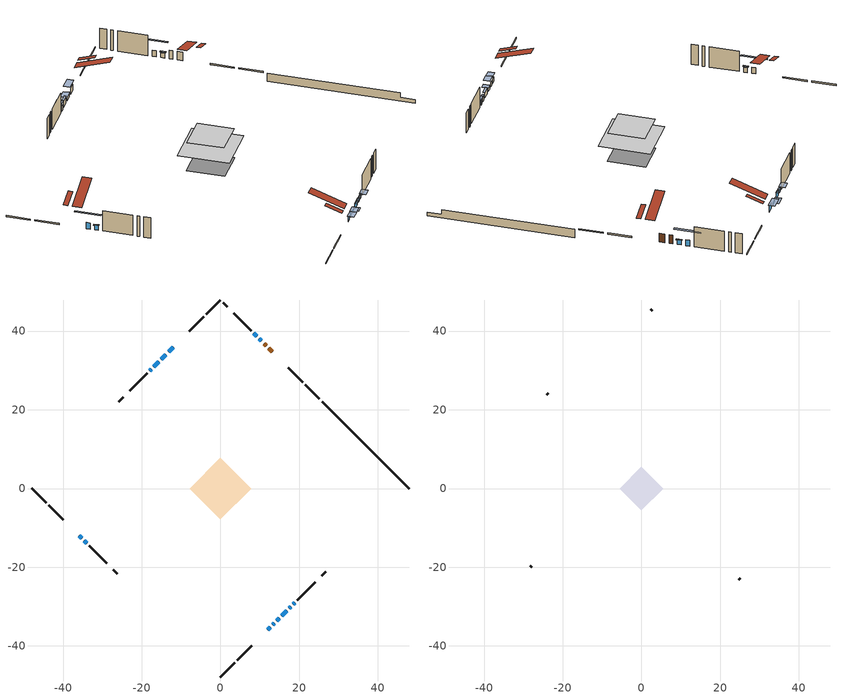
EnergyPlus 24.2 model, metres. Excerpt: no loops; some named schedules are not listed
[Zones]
conditioned space
 floor adiabatic (AdiabaticFloorConstruction): -7.8,0 0,7.8 7.8,0 0,-7.8 z3.51
 floor foundation (Slab1 construction): -5.52,0.24 -0.24,5.52 5.52,-0.24 0.24,-5.52 z-0.91
 wall outside (RimJoist1 construction): 0,-47.88 3.64,-44.23 / -47.88,0 -44.23,-3.64 / 0,47.88 -3.64,44.23 / 25.13,22.75 21.49,26.39 z1.07:1.37
 wall outside (RimJoist2 construction): 4.3,-43.58 7.95,-39.93 / -43.58,-4.3 -39.93,-7.95 / -4.3,43.58 -7.95,39.93 / 20.83,27.05 17.18,30.69 z1.07:1.37
 wall outside (AdiabaticWallConstruction 1): 13.13,34.75 12.3,35.58 / 11.64,36.24 11.05,36.82 z1.07:3.1
 wall outside (AdiabaticWallConstruction): 10.4,37.48 9.8,38.07 / 15.61,-32.27 16.8,-31.08 / -34.62,-13.25 -34.03,-13.85 z1.07:2.21; 9.15,38.73 8.5,39.38 / -12,35.87 -13.19,34.69 / -15.72,32.15 -16.91,30.97 z1.07:2.49; 12,-35.87 12.6,-35.28 z1.07:2.06; 13.25,-34.62 13.69,-34.19 z1.07:2.24; -35.87,-12 -35.28,-12.6 z1.07:2.52; -13.85,34.03 -15.07,32.81 / 14.34,-33.54 14.95,-32.92 z1.07:1.76; 17.45,-30.43 17.87,-30.01 z1.07:2.09; -17.56,30.31 -17.94,29.93 z1.07:2.29; 18.52,-29.36 18.9,-28.98 z1.07:1.96
 wall outside (Wall1 construction): 19.56,-28.32 24.04,-23.83 / -33.37,-14.5 -28.89,-18.99 / -18.6,29.28 -23.09,24.79 / 7.85,40.03 3.36,44.52 z1.07:5.95
 wall outside (Wall4 construction): 25.71,-22.16 26.74,-21.13 / -27.22,-20.66 -26.19,-21.69 / -24.76,23.12 -25.79,22.09 / 1.69,46.19 0.66,47.22 z1.07:5.95
 wall foundation (FoundationWall1 construction): 25.79,22.09,-0.91 25.79,22.09,1.07 45.67,2.21,1.07 45.67,2.21,-0.04 47.88,0,-0.04 47.88,0,-0.91
 window (WindowConstruction): 10.4,37.48 9.81,38.07 z1.07:2.21
 window (WindowConstruction 5): 9.15,38.73 8.5,39.37 z1.07:2.49
 window (WindowConstruction 6): -12,35.87 -13.19,34.69 z1.07:2.49
 window (WindowConstruction 7): 12,-35.87 12.6,-35.28 z1.07:2.06
 window (WindowConstruction 8): 13.25,-34.62 13.69,-34.19 z1.07:2.24
 window (WindowConstruction 9): -35.87,-12 -35.28,-12.6 z1.07:2.52
 window (WindowConstruction 12): -13.85,34.03 -15.07,32.81 z1.07:1.76
 window (WindowConstruction 13): 14.34,-33.53 14.95,-32.92 z1.07:1.76
 window (WindowConstruction 1): -15.72,32.15 -16.91,30.97 z1.07:2.49
 window (WindowConstruction 2): 15.61,-32.27 16.79,-31.08 z1.07:2.21
 window (WindowConstruction 3): 17.45,-30.43 17.86,-30.01 z1.07:2.08
 window (WindowConstruction 4): -34.62,-13.25 -34.03,-13.85 z1.07:2.21
 window (WindowConstruction 10): -17.57,30.31 -17.94,29.93 z1.07:2.29
 window (WindowConstruction 11): 18.52,-29.36 18.9,-28.98 z1.07:1.96
 door (Door): 13.13,34.75 12.3,35.58 z1.07:3.1
 door (Door 1): 11.64,36.24 11.06,36.82 z1.07:3.1
 ceiling adiabatic (AdiabaticFloorConstruction): 0,-7.8 7.8,0 0,7.8 -7.8,0 z3.51
 roof outside (Roof1 construction): 9.27,-38.6,5.95 6.73,-36.05,7.15 6.05,-36.73,7.15 8.6,-39.27,5.95; -38.6,-9.27,5.95 -36.05,-6.73,7.15 -36.73,-6.05,7.15 -39.27,-8.6,5.95; -9.27,38.6,5.95 -6.73,36.05,7.15 -6.05,36.73,7.15 -8.6,39.27,5.95; 15.86,32.02,5.95 13.31,29.47,7.15 13.98,28.8,7.15 16.53,31.35,5.95
attic - vented
 floor to conditioned space (Floor1 construction Reversed): -5.52,0 0,5.52 5.52,0 0,-5.52 z5.95
 wall outside (Wall3 construction): 24.7,-23.18 25.06,-22.82 / -28.23,-19.65 -27.87,-20 / -23.74,24.13 -24.1,23.78 / 2.7,45.18 2.34,45.53 z1.07:5.95
 roof outside (Roof2 construction): 11.35,-36.53,5.95 5.97,-31.16,8.48 4.56,-32.57,8.48 9.93,-37.95,5.95; -36.53,-11.35,5.95 -31.16,-5.97,8.48 -32.57,-4.56,8.48 -37.95,-9.93,5.95; -11.35,36.53,5.95 -5.97,31.16,8.48 -4.56,32.57,8.48 -9.93,37.95,5.95; 13.78,34.09,5.95 8.41,28.72,8.48 9.83,27.3,8.48 15.2,32.68,5.95
shading: 9.66,38.21 10.54,37.34 10.83,37.63 9.95,38.5 z2.41; 6.8,41.08 10.85,37.02 11.14,37.31 7.09,41.37 z4.9; -13.62,34.26 -11.57,36.3 -12.54,37.27 -14.59,35.22 z3.1; 13.03,-34.85 11.57,-36.3 12.54,-37.27 14,-35.82 z2.67; 14.12,-33.76 12.82,-35.05 13.79,-36.02 15.08,-34.73 z2.85; -33.58,-14.3 -37.58,-10.3 -37.87,-10.59 -33.87,-14.59 z4.93; -15.21,32.67 -13.7,34.17 -14.67,35.14 -16.18,33.64 z1.96; 15.09,-32.78 14.2,-33.68 15.17,-34.64 16.06,-33.75 z1.96; -17.05,30.83 -15.58,32.3 -15.87,32.59 -17.34,31.12 z2.69; 16.94,-30.94 15.47,-32.41 15.76,-32.7 17.23,-31.23 z2.41; 18.01,-29.87 17.31,-30.57 17.6,-30.86 18.3,-30.16 z2.29; -33.89,-13.99 -34.77,-13.11 -35.06,-13.4 -34.18,-14.28 z2.41; -18.37,29.5 -17.13,30.74 -18.1,31.71 -19.34,30.47 z2.9; 19.33,-28.55 18.09,-29.79 19.06,-30.75 20.3,-29.51 z2.57
[Building]
Building 1: Terrain=Suburbs
[Site:Location]
Quebec Intl AP_QC: Latitude {deg}=46.8; Longitude {deg}=-71.38; Time Zone {hr}=-5; Elevation {m}=74; Keep Site Location Information=Yes
[Site:GroundTemperature:Shallow]
0.0108218, -2.24938, -2.43038, -1.3578, 2.94801, 7.23376, 10.9493, 13.303, 13.5029, 11.5886, 7.96783, 3.81355
[Site:WaterMainsTemperature]
Calculation Method=Schedule; Temperature Schedule=mains temperature schedule
[Material] Roughness=Rough; Thermal Absorptance=0.9
Name | Thickness {m} | Conductivity {W/m-K} | Density {kg/m3} | Specific Heat {J/kg-K} | Solar Absorptance | Visible Absorptance
asphalt or fiberglass shingles | 0.00635 | 0.162714 | 1121.4 | 1465.45 | 0.4 | 0.4
ceiling loosefill ins | 0.0846667 | 0.0480833 | 16.02 | 1046.75 | 0.7 | 0.7
ceiling stud and cavity | 0.1397 | 0.0931187 | 65.682 | 1177.47 | 0.7 | 0.7
concrete 4.0 in. | 0.1016 | 1.803125 | 2242.8 | 837.4 | 0.7 | 0.7
concrete 8.0 in. | 0.2032 | 1.803125 | 2242.8 | 837.4 | 0.7 | 0.7
door material | 0.04445 | 0.188738 | 512.64 | 1214.23 | 0.7 | 0.7
door material 1 | 0.04445 | 0.20624 | 512.64 | 1214.23 | 0.7 | 0.7
floor covering | 0.0127 | 0.0433444 | 54.468 | 1339.84 | 0.6 | 0.6
floor rigid ins; wall rigid ins | 0.512978 | 0.029427 | 32.04 | 1214.23 | 0.7 | 0.7
floor stud and cavity | 0.1397 | 1.75129 | 37.0049 | 1207.88 | 0.7 | 0.7
furniture material conditioned space 1 | 0.1524 | 0.115458 | 640.8 | 1214.23 | 0.6 | 0.6
gypsum board | 0.0127 | 0.160291 | 801 | 837.4 | 0.6 | 0.6
osb sheathing 0.5 in. | 0.0127 | 0.115458 | 512.64 | 1214.23 | 0.7 | 0.7
osb sheathing 0.75 in. | 0.01905 | 0.115458 | 512.64 | 1214.23 | 0.7 | 0.7
rim joist stud and cavity | 0.0508 | 0.134527 | 50.32683 | 1063.81 | 0.6 | 0.6
rim joist stud and cavity 1 | 0.0508 | 0.126838 | 50.32683 | 1063.81 | 0.6 | 0.6
roof stud and cavity | 0.2032 | 0.114622 | 78.34581 | 1123.46 | 0.7 | 0.7
wall stud and cavity | 0.1397 | 0.134245 | 139.0536 | 1170.24 | 0.7 | 0.7
wall stud and cavity 1 | 0.0889 | 6.1454 | 50.32683 | 1063.81 | 0.6 | 0.6
wall stud and cavity 2 | 0.1397 | 0.203029 | 139.0536 | 1170.24 | 0.7 | 0.7
wall stud and cavity 3 | 0.0889 | 0.380278 | 52.3479 | 1209.89 | 0.7 | 0.7
wall stud and cavity 4 | 0.0889 | 0.391764 | 83.0341 | 1211.67 | 0.7 | 0.7
wood siding | 0.0254 | 0.102417 | 544.68 | 1172.36 | 0.4 | 0.4
wood siding 1 | 0.00254 | 0.102417 | 544.68 | 1172.36 | 0.4 | 0.4
wood siding 2; wood siding 3; wood siding 4 | 0.0254 | 0.102417 | 544.68 | 1172.36 | 0.7 | 0.7
[WindowMaterial:SimpleGlazingSystem]
Name | U-Factor {W/m2-K} | Solar Heat Gain Coefficient
WindowMaterial | 5.243633 | 0.64
WindowMaterial 1 | 5.32199 | 0.65
WindowMaterial 10 | 3.30573 | 0.61
WindowMaterial 2 | 4.94043 | 0.57
WindowMaterial 3 | 5.37309 | 0.66
WindowMaterial 4 | 3.304596 | 0.64
WindowMaterial 5 | 5.03014 | 0.59
WindowMaterial 6 | 5.32767 | 0.65
WindowMaterial 7 | 6.73808 | 0.74
WindowMaterial 8 | 6.78351 | 0.73
WindowMaterial 9 | 4.98983 | 0.58
[Construction]
AdiabaticFloorConstruction: floor stud and cavity, floor rigid ins, osb sheathing 0.75 in., floor covering
AdiabaticWallConstruction: wood siding 3, wall rigid ins, wall stud and cavity 3, gypsum board
AdiabaticWallConstruction 1: wood siding 4, wall rigid ins, wall stud and cavity 3, gypsum board
Door: door material
Door 1: door material 1
Floor1 construction Reversed: gypsum board, ceiling stud and cavity, ceiling loosefill ins
FoundationWall1 construction: concrete 8.0 in.
furniture construction conditioned space 1: furniture material conditioned space 1
PartitionWallConstruction: gypsum board, wall stud and cavity 4, gypsum board
RimJoist1 construction: wood siding 2, rim joist stud and cavity
RimJoist2 construction: wood siding 2, rim joist stud and cavity 1
Roof1 construction: asphalt or fiberglass shingles, osb sheathing 0.75 in., roof stud and cavity, gypsum board
Roof2 construction: asphalt or fiberglass shingles
Slab1 construction: concrete 4.0 in.
Wall1 construction: wood siding, osb sheathing 0.5 in., wall stud and cavity, gypsum board
Wall3 construction: wood siding 1, wall stud and cavity 1
Wall4 construction: wood siding, osb sheathing 0.5 in., wall stud and cavity 2, gypsum board
WindowConstruction; WindowConstruction 2; WindowConstruction 4: WindowMaterial
WindowConstruction 1; WindowConstruction 6: WindowMaterial 1
WindowConstruction 10: WindowMaterial 7
WindowConstruction 11: WindowMaterial 8
WindowConstruction 12: WindowMaterial 9
WindowConstruction 13: WindowMaterial 10
WindowConstruction 3: WindowMaterial 2
WindowConstruction 5: WindowMaterial 3
WindowConstruction 7: WindowMaterial 4
WindowConstruction 8: WindowMaterial 5
WindowConstruction 9: WindowMaterial 6
[Zone] Multiplier=1; Part of Total Floor Area=Yes
Name | Volume {m3}
attic - vented | 25.0358
conditioned space | 418.8
[Space]
Name | Zone | Volume {m3}
attic - vented 1 | attic - vented | 25.0358
conditioned space 1 | conditioned space | 418.8
[ZoneInfiltration:EffectiveLeakageArea]
infil attic - vented 1: Zone or Space=attic - vented 1; Schedule=Always On Discrete; Effective Air Leakage Area {cm2}=2247.88; Stack Coefficient=0.000515281; Wind Coefficient=1.53371e-05
[ZoneMixing]
whole house fan mix: Zone or Space=attic - vented; Schedule=Always On Continuous; Design Flow Rate Calculation Method=Flow/Zone; Design Flow Rate {m3/s}=0; Source Zone or Space=conditioned space
[SurfaceProperty:ExposedFoundationPerimeter]
Slab1: Exposed Perimeter Calculation Method=TotalExposedPerimeter; Total Exposed Perimeter {m}=31.24
[InternalMass] Zone or ZoneList=conditioned space; Space or SpaceList=conditioned space 1
Name | Construction | Surface Area {m2}
furniture mass conditioned space 1 | furniture construction conditioned space 1 | 73.0798
partition wall mass | PartitionWallConstruction | 182.699
[Lights]
interior lighting: Zone or ZoneList or Space or SpaceList=conditioned space 1; Schedule=interior lighting schedule; Design Level Calculation Method=LightingLevel; Lighting Level {W}=343.2; Return Air Fraction=0; Fraction Radiant=0.6; Fraction Visible=0.2; Fraction Replaceable=1
[People]
occupants: Zone or ZoneList or Space or SpaceList=conditioned space 1; Number of People Schedule=occupants schedule; Number of People Calculation Method=People; Number of People=3; Fraction Radiant=0.314171; Sensible Heat Fraction=0.56303; Activity Level Schedule=occupants activity schedule; Carbon Dioxide Generation Rate {m3/s-W}=0; Enable ASHRAE 55 Comfort Warnings=No; Mean Radiant Temperature Calculation Type=EnclosureAveraged
[ElectricEquipment] Zone or ZoneList or Space or SpaceList=conditioned space 1; Design Level Calculation Method=EquipmentLevel
Name | Schedule | Design Level {W} | Fraction Latent | Fraction Radiant | Fraction Lost
clothes dryer | clothes dryer schedule | 140.772 | 0.015 | 0.081 | 0.85
clothes washer | clothes washer schedule | 32.1985 | 0.03 | 0.162 | 0.7
cooking range | cooking range schedule | 215.147 | 0.08 | 0.432 | 0.2
dishwasher | dishwasher schedule | 66.8632 | 0.3 | 0.18 | 0.4
fridge | fridge schedule | 72.9452 | 0 | 0.6 | 0
mech vent house fan | mech vent house fan schedule | 0 | 0 | 0 | 1
mech vent house fan cfis | mech vent house fan cfis schedule | 0 | 0 | 0 | 0
mech vent range fan 0 | mech vent range fan 0 schedule | 57 | 0 | 0 | 1
misc plug loads | misc plug loads schedule | 494.7 | 0.045 | 0.513 | 0.1
whole house fan | Always On Discrete | 0 | 0 | 0 | 1
[OtherEquipment] Zone or ZoneList or Space or SpaceList=conditioned space 1; Design Level Calculation Method=EquipmentLevel
Name | Fuel Type | Schedule | Design Level {W} | Fraction Latent | Fraction Radiant | Fraction Lost
clothes dryer 1 | Electricity | clothes dryer schedule | 0 | 0.015 | 0.081 | 0.85
cooking range 1 | Electricity | cooking range schedule | 0 | 0.08 | 0.432 | 0.2
general water use latent | None | general water use schedule | 62.594 | 1 | 0 | 0
general water use sensible | None | general water use schedule | -61.6891 | 0 | 0.6 | 0
mech vent house fan latent load | None | Always On Discrete | 0 | 1 | 0 | 0
mech vent house fan sensible load | None | Always On Discrete | 0 | 0 | 0 | 0
water heater energy adjustment1 | Electricity | Always On Discrete | 0.01 | 0 | 0 | 1
[ZoneInfiltration:DesignFlowRate] Zone or ZoneList or Space or SpaceList=conditioned space 1; Schedule=Always On Discrete; Design Flow Rate Calculation Method=Flow/Zone; Design Flow Rate {m3/s}=0
infil flow; natural vent flow; whole house fan flow
[ZoneControl:Thermostat]
conditioned space Thermostat: Zone or ZoneList=conditioned space; Control Type Schedule=conditioned space Thermostat Schedule; Control 1=conditioned space temperature setpoint; Temperature Difference Between Cutout And Setpoint {deltaC}=0
[ThermostatSetpoint:DualSetpoint]
conditioned space temperature setpoint: Heating Setpoint Temperature Schedule=heating setpoint; Cooling Setpoint Temperature Schedule=cooling setpoint
[Zone equipment]
conditioned space: electric baseboard
[Foundation:Kiva]
Foundation Kiva 1: Initial Indoor Air Temperature {C}=18; Wall Height Above Grade {m}=1.07; Wall Depth Below Slab {m}=0.2032
[Foundation:Kiva:Settings]
Soil Conductivity {W/m-K}=0.849921; Soil Density {kg/m3}=1842.3; Soil Specific Heat {J/kg-K}=418.7; Ground Solar Absorptivity=0.9; Ground Thermal Absorptivity=0.9; Ground Surface Roughness {m}=0.03; Far-Field Width {m}=40; Deep-Ground Boundary Condition=ZeroFlux; Deep-Ground Depth {m}=40; Minimum Cell Dimension {m}=0.2; Maximum Cell Growth Coefficient=3; Simulation Timestep=Timestep
[Exterior:Lights]
exterior lighting: Schedule=exterior lighting schedule; Design Level {W}=75.6
[EnergyManagementSystem:Sensor] Output:Variable or Output:Meter Index Key=conditioned space
Name | Output:Variable or Output:Meter
conditioned_space_clg_unmet_s | Zone Cooling Setpoint Not Met Time
conditioned_space_htg_unmet_s | Zone Heating Setpoint Not Met Time
fridge_tin_s; tin_s; tin_s_1 | Zone Mean Air Temperature
tout_s | Zone Outdoor Air Drybulb Temperature
win_s | Zone Air Humidity Ratio
[Schedule:Constant]
Name | Hourly Value
Always On Continuous; mech vent house fan schedule; mech vent house fan cfis schedule; Always On Discrete | 1
occupants activity schedule | 117.228
fridge schedule | 0
[Schedule:Week:Daily]
interior lighting schedule Week Rule - Jan1-Jan27: interior lighting schedule day, interior lighting schedule day, interior lighting schedule day, interior lighting schedule day, interior lighting schedule day, interior lighting schedule day, interior lighting schedule day, interior lighting schedule default day, interior lighting schedule default day, interior lighting schedule default day, interior lighting schedule default day, interior lighting schedule default day
interior lighting schedule Week Rule - Jan28-Feb3: interior lighting schedule day, interior lighting schedule day, interior lighting schedule day, interior lighting schedule day, interior lighting schedule day 1, interior lighting schedule day 1, interior lighting schedule day 1, interior lighting schedule default day, interior lighting schedule default day, interior lighting schedule default day, interior lighting schedule default day, interior lighting schedule default day
interior lighting schedule Week Rule - Feb4-Feb24: interior lighting schedule day 1, interior lighting schedule day 1, interior lighting schedule day 1, interior lighting schedule day 1, interior lighting schedule day 1, interior lighting schedule day 1, interior lighting schedule day 1, interior lighting schedule default day, interior lighting schedule default day, interior lighting schedule default day, interior lighting schedule default day, interior lighting schedule default day
interior lighting schedule Week Rule - Feb25-Mar3: interior lighting schedule day 1, interior lighting schedule day 1, interior lighting schedule day 1, interior lighting schedule day 1, interior lighting schedule day 2, interior lighting schedule day 2, interior lighting schedule day 2, interior lighting schedule default day, interior lighting schedule default day, interior lighting schedule default day, interior lighting schedule default day, interior lighting schedule default day
interior lighting schedule Week Rule - Mar4-Mar31: interior lighting schedule day 2, interior lighting schedule day 2, interior lighting schedule day 2, interior lighting schedule day 2, interior lighting schedule day 2, interior lighting schedule day 2, interior lighting schedule day 2, interior lighting schedule default day, interior lighting schedule default day, interior lighting schedule default day, interior lighting schedule default day, interior lighting schedule default day
interior lighting schedule Week Rule - Apr1-Apr28: interior lighting schedule day 3, interior lighting schedule day 3, interior lighting schedule day 3, interior lighting schedule day 3, interior lighting schedule day 3, interior lighting schedule day 3, interior lighting schedule day 3, interior lighting schedule default day, interior lighting schedule default day, interior lighting schedule default day, interior lighting schedule default day, interior lighting schedule default day
interior lighting schedule Week Rule - Apr29-May5: interior lighting schedule day 3, interior lighting schedule day 3, interior lighting schedule day 4, interior lighting schedule day 4, interior lighting schedule day 4, interior lighting schedule day 4, interior lighting schedule day 4, interior lighting schedule default day, interior lighting schedule default day, interior lighting schedule default day, interior lighting schedule default day, interior lighting schedule default day
interior lighting schedule Week Rule - May6-May26: interior lighting schedule day 4, interior lighting schedule day 4, interior lighting schedule day 4, interior lighting schedule day 4, interior lighting schedule day 4, interior lighting schedule day 4, interior lighting schedule day 4, interior lighting schedule default day, interior lighting schedule default day, interior lighting schedule default day, interior lighting schedule default day, interior lighting schedule default day
interior lighting schedule Week Rule - May27-Jun2: interior lighting schedule day 4, interior lighting schedule day 4, interior lighting schedule day 4, interior lighting schedule day 4, interior lighting schedule day 4, interior lighting schedule day 5, interior lighting schedule day 5, interior lighting schedule default day, interior lighting schedule default day, interior lighting schedule default day, interior lighting schedule default day, interior lighting schedule default day
interior lighting schedule Week Rule - Jun3-Jun30: interior lighting schedule day 5, interior lighting schedule day 5, interior lighting schedule day 5, interior lighting schedule day 5, interior lighting schedule day 5, interior lighting schedule day 5, interior lighting schedule day 5, interior lighting schedule default day, interior lighting schedule default day, interior lighting schedule default day, interior lighting schedule default day, interior lighting schedule default day
interior lighting schedule Week Rule - Jul1-Jul28: interior lighting schedule day 6, interior lighting schedule day 6, interior lighting schedule day 6, interior lighting schedule day 6, interior lighting schedule day 6, interior lighting schedule day 6, interior lighting schedule day 6, interior lighting schedule default day, interior lighting schedule default day, interior lighting schedule default day, interior lighting schedule default day, interior lighting schedule default day
interior lighting schedule Week Rule - Jul29-Aug4: interior lighting schedule day 6, interior lighting schedule day 6, interior lighting schedule day 6, interior lighting schedule day 7, interior lighting schedule day 7, interior lighting schedule day 7, interior lighting schedule day 7, interior lighting schedule default day, interior lighting schedule default day, interior lighting schedule default day, interior lighting schedule default day, interior lighting schedule default day
interior lighting schedule Week Rule - Aug5-Aug25: interior lighting schedule day 7, interior lighting schedule day 7, interior lighting schedule day 7, interior lighting schedule day 7, interior lighting schedule day 7, interior lighting schedule day 7, interior lighting schedule day 7, interior lighting schedule default day, interior lighting schedule default day, interior lighting schedule default day, interior lighting schedule default day, interior lighting schedule default day
interior lighting schedule Week Rule - Aug26-Sep1: interior lighting schedule day 7, interior lighting schedule day 7, interior lighting schedule day 7, interior lighting schedule day 7, interior lighting schedule day 7, interior lighting schedule day 7, interior lighting schedule day 8, interior lighting schedule default day, interior lighting schedule default day, interior lighting schedule default day, interior lighting schedule default day, interior lighting schedule default day
interior lighting schedule Week Rule - Sep2-Sep29: interior lighting schedule day 8, interior lighting schedule day 8, interior lighting schedule day 8, interior lighting schedule day 8, interior lighting schedule day 8, interior lighting schedule day 8, interior lighting schedule day 8, interior lighting schedule default day, interior lighting schedule default day, interior lighting schedule default day, interior lighting schedule default day, interior lighting schedule default day
interior lighting schedule Week Rule - Sep30-Oct6: interior lighting schedule day 8, interior lighting schedule day 9, interior lighting schedule day 9, interior lighting schedule day 9, interior lighting schedule day 9, interior lighting schedule day 9, interior lighting schedule day 9, interior lighting schedule default day, interior lighting schedule default day, interior lighting schedule default day, interior lighting schedule default day, interior lighting schedule default day
interior lighting schedule Week Rule - Oct7-Oct27: interior lighting schedule day 9, interior lighting schedule day 9, interior lighting schedule day 9, interior lighting schedule day 9, interior lighting schedule day 9, interior lighting schedule day 9, interior lighting schedule day 9, interior lighting schedule default day, interior lighting schedule default day, interior lighting schedule default day, interior lighting schedule default day, interior lighting schedule default day
interior lighting schedule Week Rule - Oct28-Nov3: interior lighting schedule day 9, interior lighting schedule day 9, interior lighting schedule day 9, interior lighting schedule day 9, interior lighting schedule day 10, interior lighting schedule day 10, interior lighting schedule day 10, interior lighting schedule default day, interior lighting schedule default day, interior lighting schedule default day, interior lighting schedule default day, interior lighting schedule default day
interior lighting schedule Week Rule - Nov4-Nov24: interior lighting schedule day 10, interior lighting schedule day 10, interior lighting schedule day 10, interior lighting schedule day 10, interior lighting schedule day 10, interior lighting schedule day 10, interior lighting schedule day 10, interior lighting schedule default day, interior lighting schedule default day, interior lighting schedule default day, interior lighting schedule default day, interior lighting schedule default day
interior lighting schedule Week Rule - Nov25-Dec1: interior lighting schedule day 10, interior lighting schedule day 10, interior lighting schedule day 10, interior lighting schedule day 10, interior lighting schedule day 10, interior lighting schedule day 10, interior lighting schedule day 11, interior lighting schedule default day, interior lighting schedule default day, interior lighting schedule default day, interior lighting schedule default day, interior lighting schedule default day
interior lighting schedule Week Rule - Dec2-Dec31: interior lighting schedule day 11, interior lighting schedule day 11, interior lighting schedule day 11, interior lighting schedule day 11, interior lighting schedule day 11, interior lighting schedule day 11, interior lighting schedule day 11, interior lighting schedule default day, interior lighting schedule default day, interior lighting schedule default day, interior lighting schedule default day, interior lighting schedule default day
occupants schedule Week Rule - Jan1-Dec31: occupants schedule day, occupants schedule day, occupants schedule day, occupants schedule day, occupants schedule day, occupants schedule day, occupants schedule day, occupants schedule default day, occupants schedule default day, occupants schedule default day, occupants schedule default day, occupants schedule default day
clothes dryer schedule Week Rule - Jan1-Dec31: clothes dryer schedule day, clothes dryer schedule day, clothes dryer schedule day, clothes dryer schedule day, clothes dryer schedule day, clothes dryer schedule day, clothes dryer schedule day, clothes dryer schedule default day, clothes dryer schedule default day, clothes dryer schedule default day, clothes dryer schedule default day, clothes dryer schedule default day
clothes washer schedule Week Rule - Jan1-Dec31: clothes washer schedule day, clothes washer schedule day, clothes washer schedule day, clothes washer schedule day, clothes washer schedule day, clothes washer schedule day, clothes washer schedule day, clothes washer schedule default day, clothes washer schedule default day, clothes washer schedule default day, clothes washer schedule default day, clothes washer schedule default day
cooking range schedule Week Rule - Jan1-Dec31: cooking range schedule day, cooking range schedule day, cooking range schedule day, cooking range schedule day, cooking range schedule day, cooking range schedule day, cooking range schedule day, cooking range schedule default day, cooking range schedule default day, cooking range schedule default day, cooking range schedule default day, cooking range schedule default day
dishwasher schedule Week Rule - Jan1-Dec31: dishwasher schedule day, dishwasher schedule day, dishwasher schedule day, dishwasher schedule day, dishwasher schedule day, dishwasher schedule day, dishwasher schedule day, dishwasher schedule default day, dishwasher schedule default day, dishwasher schedule default day, dishwasher schedule default day, dishwasher schedule default day
mech vent range fan 0 schedule Week Rule - Jan1-Dec31: mech vent range fan 0 schedule day, mech vent range fan 0 schedule day, mech vent range fan 0 schedule day, mech vent range fan 0 schedule day, mech vent range fan 0 schedule day, mech vent range fan 0 schedule day, mech vent range fan 0 schedule day, mech vent range fan 0 schedule default day, mech vent range fan 0 schedule default day, mech vent range fan 0 schedule default day, mech vent range fan 0 schedule default day, mech vent range fan 0 schedule default day
misc plug loads schedule Week Rule - Jan1-Dec31: misc plug loads schedule day, misc plug loads schedule day, misc plug loads schedule day, misc plug loads schedule day, misc plug loads schedule day, misc plug loads schedule day, misc plug loads schedule day, misc plug loads schedule default day, misc plug loads schedule default day, misc plug loads schedule default day, misc plug loads schedule default day, misc plug loads schedule default day
general water use schedule Week Rule - Jan1-Dec31: general water use schedule day, general water use schedule day, general water use schedule day, general water use schedule day, general water use schedule day, general water use schedule day, general water use schedule day, general water use schedule default day, general water use schedule default day, general water use schedule default day, general water use schedule default day, general water use schedule default day
exterior lighting schedule Week Rule - Jan1-Jan27: exterior lighting schedule day, exterior lighting schedule day, exterior lighting schedule day, exterior lighting schedule day, exterior lighting schedule day, exterior lighting schedule day, exterior lighting schedule day, exterior lighting schedule default day, exterior lighting schedule default day, exterior lighting schedule default day, exterior lighting schedule default day, exterior lighting schedule default day
exterior lighting schedule Week Rule - Jan28-Feb3: exterior lighting schedule day, exterior lighting schedule day, exterior lighting schedule day, exterior lighting schedule day, exterior lighting schedule day 1, exterior lighting schedule day 1, exterior lighting schedule day 1, exterior lighting schedule default day, exterior lighting schedule default day, exterior lighting schedule default day, exterior lighting schedule default day, exterior lighting schedule default day
exterior lighting schedule Week Rule - Feb4-Feb24: exterior lighting schedule day 1, exterior lighting schedule day 1, exterior lighting schedule day 1, exterior lighting schedule day 1, exterior lighting schedule day 1, exterior lighting schedule day 1, exterior lighting schedule day 1, exterior lighting schedule default day, exterior lighting schedule default day, exterior lighting schedule default day, exterior lighting schedule default day, exterior lighting schedule default day
exterior lighting schedule Week Rule - Feb25-Mar3: exterior lighting schedule day 1, exterior lighting schedule day 1, exterior lighting schedule day 1, exterior lighting schedule day 1, exterior lighting schedule day 2, exterior lighting schedule day 2, exterior lighting schedule day 2, exterior lighting schedule default day, exterior lighting schedule default day, exterior lighting schedule default day, exterior lighting schedule default day, exterior lighting schedule default day
exterior lighting schedule Week Rule - Mar4-Mar31: exterior lighting schedule day 2, exterior lighting schedule day 2, exterior lighting schedule day 2, exterior lighting schedule day 2, exterior lighting schedule day 2, exterior lighting schedule day 2, exterior lighting schedule day 2, exterior lighting schedule default day, exterior lighting schedule default day, exterior lighting schedule default day, exterior lighting schedule default day, exterior lighting schedule default day
exterior lighting schedule Week Rule - Apr1-Apr28: exterior lighting schedule day 3, exterior lighting schedule day 3, exterior lighting schedule day 3, exterior lighting schedule day 3, exterior lighting schedule day 3, exterior lighting schedule day 3, exterior lighting schedule day 3, exterior lighting schedule default day, exterior lighting schedule default day, exterior lighting schedule default day, exterior lighting schedule default day, exterior lighting schedule default day
exterior lighting schedule Week Rule - Apr29-May5: exterior lighting schedule day 3, exterior lighting schedule day 3, exterior lighting schedule day 4, exterior lighting schedule day 4, exterior lighting schedule day 4, exterior lighting schedule day 4, exterior lighting schedule day 4, exterior lighting schedule default day, exterior lighting schedule default day, exterior lighting schedule default day, exterior lighting schedule default day, exterior lighting schedule default day
exterior lighting schedule Week Rule - May6-May26: exterior lighting schedule day 4, exterior lighting schedule day 4, exterior lighting schedule day 4, exterior lighting schedule day 4, exterior lighting schedule day 4, exterior lighting schedule day 4, exterior lighting schedule day 4, exterior lighting schedule default day, exterior lighting schedule default day, exterior lighting schedule default day, exterior lighting schedule default day, exterior lighting schedule default day
exterior lighting schedule Week Rule - May27-Jun2: exterior lighting schedule day 4, exterior lighting schedule day 4, exterior lighting schedule day 4, exterior lighting schedule day 4, exterior lighting schedule day 4, exterior lighting schedule day 5, exterior lighting schedule day 5, exterior lighting schedule default day, exterior lighting schedule default day, exterior lighting schedule default day, exterior lighting schedule default day, exterior lighting schedule default day
exterior lighting schedule Week Rule - Jun3-Jun30: exterior lighting schedule day 5, exterior lighting schedule day 5, exterior lighting schedule day 5, exterior lighting schedule day 5, exterior lighting schedule day 5, exterior lighting schedule day 5, exterior lighting schedule day 5, exterior lighting schedule default day, exterior lighting schedule default day, exterior lighting schedule default day, exterior lighting schedule default day, exterior lighting schedule default day
exterior lighting schedule Week Rule - Jul1-Jul28: exterior lighting schedule day 6, exterior lighting schedule day 6, exterior lighting schedule day 6, exterior lighting schedule day 6, exterior lighting schedule day 6, exterior lighting schedule day 6, exterior lighting schedule day 6, exterior lighting schedule default day, exterior lighting schedule default day, exterior lighting schedule default day, exterior lighting schedule default day, exterior lighting schedule default day
exterior lighting schedule Week Rule - Jul29-Aug4: exterior lighting schedule day 6, exterior lighting schedule day 6, exterior lighting schedule day 6, exterior lighting schedule day 7, exterior lighting schedule day 7, exterior lighting schedule day 7, exterior lighting schedule day 7, exterior lighting schedule default day, exterior lighting schedule default day, exterior lighting schedule default day, exterior lighting schedule default day, exterior lighting schedule default day
exterior lighting schedule Week Rule - Aug5-Aug25: exterior lighting schedule day 7, exterior lighting schedule day 7, exterior lighting schedule day 7, exterior lighting schedule day 7, exterior lighting schedule day 7, exterior lighting schedule day 7, exterior lighting schedule day 7, exterior lighting schedule default day, exterior lighting schedule default day, exterior lighting schedule default day, exterior lighting schedule default day, exterior lighting schedule default day
[Schedule:Year]
interior lighting schedule: interior lighting schedule Week Rule - Jan1-Jan27, 1, 1, 1, 27, interior lighting schedule Week Rule - Jan28-Feb3, 1, 28, 2, 3, interior lighting schedule Week Rule - Feb4-Feb24, 2, 4, 2, 24, interior lighting schedule Week Rule - Feb25-Mar3, 2, 25, 3, 3, interior lighting schedule Week Rule - Mar4-Mar31, 3, 4, 3, 31, interior lighting schedule Week Rule - Apr1-Apr28, 4, 1, 4, 28, interior lighting schedule Week Rule - Apr29-May5, 4, 29, 5, 5, interior lighting schedule Week Rule - May6-May26, 5, 6, 5, 26, interior lighting schedule Week Rule - May27-Jun2, 5, 27, 6, 2, interior lighting schedule Week Rule - Jun3-Jun30, 6, 3, 6, 30, interior lighting schedule Week Rule - Jul1-Jul28, 7, 1, 7, 28, interior lighting schedule Week Rule - Jul29-Aug4, 7, 29, 8, 4, interior lighting schedule Week Rule - Aug5-Aug25, 8, 5, 8, 25, interior lighting schedule Week Rule - Aug26-Sep1, 8, 26, 9, 1, interior lighting schedule Week Rule - Sep2-Sep29, 9, 2, 9, 29, interior lighting schedule Week Rule - Sep30-Oct6, 9, 30, 10, 6, interior lighting schedule Week Rule - Oct7-Oct27, 10, 7, 10, 27, interior lighting schedule Week Rule - Oct28-Nov3, 10, 28, 11, 3, interior lighting schedule Week Rule - Nov4-Nov24, 11, 4, 11, 24, interior lighting schedule Week Rule - Nov25-Dec1, 11, 25, 12, 1, interior lighting schedule Week Rule - Dec2-Dec31, 12, 2, 12, 31
occupants schedule: occupants schedule Week Rule - Jan1-Dec31, 1, 1, 12, 31
clothes dryer schedule: clothes dryer schedule Week Rule - Jan1-Dec31, 1, 1, 12, 31
clothes washer schedule: clothes washer schedule Week Rule - Jan1-Dec31, 1, 1, 12, 31
cooking range schedule: cooking range schedule Week Rule - Jan1-Dec31, 1, 1, 12, 31
dishwasher schedule: dishwasher schedule Week Rule - Jan1-Dec31, 1, 1, 12, 31
mech vent range fan 0 schedule: mech vent range fan 0 schedule Week Rule - Jan1-Dec31, 1, 1, 12, 31
misc plug loads schedule: misc plug loads schedule Week Rule - Jan1-Dec31, 1, 1, 12, 31
general water use schedule: general water use schedule Week Rule - Jan1-Dec31, 1, 1, 12, 31
exterior lighting schedule: exterior lighting schedule Week Rule - Jan1-Jan27, 1, 1, 1, 27, exterior lighting schedule Week Rule - Jan28-Feb3, 1, 28, 2, 3, exterior lighting schedule Week Rule - Feb4-Feb24, 2, 4, 2, 24, exterior lighting schedule Week Rule - Feb25-Mar3, 2, 25, 3, 3, exterior lighting schedule Week Rule - Mar4-Mar31, 3, 4, 3, 31, exterior lighting schedule Week Rule - Apr1-Apr28, 4, 1, 4, 28, exterior lighting schedule Week Rule - Apr29-May5, 4, 29, 5, 5, exterior lighting schedule Week Rule - May6-May26, 5, 6, 5, 26, exterior lighting schedule Week Rule - May27-Jun2, 5, 27, 6, 2, exterior lighting schedule Week Rule - Jun3-Jun30, 6, 3, 6, 30, exterior lighting schedule Week Rule - Jul1-Jul28, 7, 1, 7, 28, exterior lighting schedule Week Rule - Jul29-Aug4, 7, 29, 8, 4, exterior lighting schedule Week Rule - Aug5-Aug25, 8, 5, 8, 25, exterior lighting schedule Week Rule - Aug26-Sep1, 8, 26, 9, 1, exterior lighting schedule Week Rule - Sep2-Sep29, 9, 2, 9, 29, exterior lighting schedule Week Rule - Sep30-Oct6, 9, 30, 10, 6, exterior lighting schedule Week Rule - Oct7-Oct27, 10, 7, 10, 27, exterior lighting schedule Week Rule - Oct28-Nov3, 10, 28, 11, 3, exterior lighting schedule Week Rule - Nov4-Nov24, 11, 4, 11, 24, exterior lighting schedule Week Rule - Nov25-Dec1, 11, 25, 12, 1, exterior lighting schedule Week Rule - Dec2-Dec31, 12, 2, 12, 31
[Schedule:Compact]
conditioned space Thermostat Schedule: Through: 12/31, For: AllDays, Until: 24:00, 4
mains temperature schedule: Through: 01/01, For: AllDays, Until: 24:00, 5.175, Through: 01/02, For: AllDays, Until: 24:00, 5.10167, Through: 01/03, For: AllDays, Until: 24:00, 5.02889, Through: 01/04, For: AllDays, Until: 24:00, 4.95778, Through: 01/05, For: AllDays, Until: 24:00, 4.88778, Through: 01/06, For: AllDays, Until: 24:00, 4.81833, Through: 01/07, For: AllDays, Until: 24:00, 4.75056, Through: 01/08, For: AllDays, Until: 24:00, 4.68389, Through: 01/09, For: AllDays, Until: 24:00, 4.61833, Through: 01/10, For: AllDays, Until: 24:00, 4.55389, Through: 01/11, For: AllDays, Until: 24:00, 4.49056, Through: 01/12, For: AllDays, Until: 24:00, 4.42889, Through: 01/13, For: AllDays, Until: 24:00, 4.36778, Through: 01/14, For: AllDays, Until: 24:00, 4.30889, Through: 01/15, For: AllDays, Until: 24:00, 4.25056, Through: 01/16, For: AllDays, Until: 24:00, 4.19389, Through: 01/17, For: AllDays, Until: 24:00, 4.13833, Through: 01/18, For: AllDays, Until: 24:00, 4.08444, Through: 01/19, For: AllDays, Until: 24:00, 4.03167, Through: 01/20, For: AllDays, Until: 24:00, 3.98056, Through: 01/21, For: AllDays, Until: 24:00, 3.93056, Through: 01/22, For: AllDays, Until: 24:00, 3.88222, Through: 01/23, For: AllDays, Until: 24:00, 3.835, Through: 01/24, For: AllDays, Until: 24:00, 3.78944, Through: 01/25, For: AllDays, Until: 24:00, 3.74556, Through: 01/26, For: AllDays, Until: 24:00, 3.70278, Through: 01/27, For: AllDays, Until: 24:00, 3.66167, Through: 01/28, For: AllDays, Until: 24:00, 3.62167, Through: 01/29, For: AllDays, Until: 24:00, 3.58389, Through: 01/30, For: AllDays, Until: 24:00, 3.54722, Through: 01/31, For: AllDays, Until: 24:00, 3.51167, Through: 02/01, For: AllDays, Until: 24:00, 3.47833, Through: 02/02, For: AllDays, Until: 24:00, 3.44611, Through: 02/03, For: AllDays, Until: 24:00, 3.41556, Through: 02/04, For: AllDays, Until: 24:00, 3.38667, Through: 02/05, For: AllDays, Until: 24:00, 3.35944, Through: 02/06, For: AllDays, Until: 24:00, 3.33389, Through: 02/07, For: AllDays, Until: 24:00, 3.30944, Through: 02/08, For: AllDays, Until: 24:00, 3.28667, Through: 02/09, For: AllDays, Until: 24:00, 3.26611, Through: 02/10, For: AllDays, Until: 24:00, 3.24667, Through: 02/11, For: AllDays, Until: 24:00, 3.22889, Through: 02/12, For: AllDays, Until: 24:00, 3.21278, Through: 02/13, For: AllDays, Until: 24:00, 3.19833, Through: 02/14, For: AllDays, Until: 24:00, 3.18556, Through: 02/15, For: AllDays, Until: 24:00, 3.17389, Through: 02/16, For: AllDays, Until: 24:00, 3.16444, Through: 02/17, For: AllDays, Until: 24:00, 3.15667, Through: 02/18, For: AllDays, Until: 24:00, 3.15056, Through: 02/19, For: AllDays, Until: 24:00, 3.14556, Through: 02/20, For: AllDays, Until: 24:00, 3.14278, Through: 02/21, For: AllDays, Until: 24:00, 3.14111, Through: 02/22, For: AllDays, Until: 24:00, 3.14167, Through: 02/23, For: AllDays, Until: 24:00, 3.14333, Through: 02/24, For: AllDays, Until: 24:00, 3.14722, Through: 02/25, For: AllDays, Until: 24:00, 3.15222, Through: 02/26, For: AllDays, Until: 24:00, 3.15944, Through: 02/27, For: AllDays, Until: 24:00, 3.16778, Through: 02/28, For: AllDays, Until: 24:00, 3.17778, Through: 03/01, For: AllDays, Until: 24:00, 3.18944, Through: 03/02, For: AllDays, Until: 24:00, 3.20333, Through: 03/03, For: AllDays, Until: 24:00, 3.21833, Through: 03/04, For: AllDays, Until: 24:00, 3.235, Through: 03/05, For: AllDays, Until: 24:00, 3.25333, Through: 03/06, For: AllDays, Until: 24:00, 3.27333, Through: 03/07, For: AllDays, Until: 24:00, 3.29444, Through: 03/08, For: AllDays, Until: 24:00, 3.31778, Through: 03/09, For: AllDays, Until: 24:00, 3.34222, Through: 03/10, For: AllDays, Until: 24:00, 3.36889, Through: 03/11, For: AllDays, Until: 24:00, 3.39667, Through: 03/12, For: AllDays, Until: 24:00, 3.42611, Through: 03/13, For: AllDays, Until: 24:00, 3.45722, Through: 03/14, For: AllDays, Until: 24:00, 3.49, Through: 03/15, For: AllDays, Until: 24:00, 3.52389, Through: 03/16, For: AllDays, Until: 24:00, 3.55944, Through: 03/17, For: AllDays, Until: 24:00, 3.59667, Through: 03/18, For: AllDays, Until: 24:00, 3.63556, Through: 03/19, For: AllDays, Until: 24:00, 3.67556, Through: 03/20, For: AllDays, Until: 24:00, 3.71722, Through: 03/21, For: AllDays, Until: 24:00, 3.76056, Through: 03/22, For: AllDays, Until: 24:00, 3.80556, Through: 03/23, For: AllDays, Until: 24:00, 3.85111, Through: 03/24, For: AllDays, Until: 24:00, 3.89889, Through: 03/25, For: AllDays, Until: 24:00, 3.94778, Through: 03/26, For: AllDays, Until: 24:00, 3.99833, Through: 03/27, For: AllDays, Until: 24:00, 4.05, Through: 03/28, For: AllDays, Until: 24:00, 4.10333, Through: 03/29, For: AllDays, Until: 24:00, 4.15778, Through: 03/30, For: AllDays, Until: 24:00, 4.21333, Through: 03/31, For: AllDays, Until: 24:00, 4.27056, Through: 04/01, For: AllDays, Until: 24:00, 4.32944, Through: 04/02, For: AllDays, Until: 24:00, 4.38889, Through: 04/03, For: AllDays, Until: 24:00, 4.45, Through: 04/04, For: AllDays, Until: 24:00, 4.51222, Through: 04/05, For: AllDays, Until: 24:00, 4.57611, Through: 04/06, For: AllDays, Until: 24:00, 4.64056, Through: 04/07, For: AllDays, Until: 24:00, 4.70667, Through: 04/08, For: AllDays, Until: 24:00, 4.77389, Through: 04/09, For: AllDays, Until: 24:00, 4.84222, Through: 04/10, For: AllDays, Until: 24:00, 4.91167, Through: 04/11, For: AllDays, Until: 24:00, 4.98278, Through: 04/12, For: AllDays, Until: 24:00, 5.05444, Through: 04/13, For: AllDays, Until: 24:00, 5.12722, Through: 04/14, For: AllDays, Until: 24:00, 5.20111, Through: 04/15, For: AllDays, Until: 24:00, 5.27611, Through: 04/16, For: AllDays, Until: 24:00, 5.35167, Through: 04/17, For: AllDays, Until: 24:00, 5.42889, Through: 04/18, For: AllDays, Until: 24:00, 5.50667, Through: 04/19, For: AllDays, Until: 24:00, 5.58556, Through: 04/20, For: AllDays, Until: 24:00, 5.665, Through: 04/21, For: AllDays, Until: 24:00, 5.74611, Through: 04/22, For: AllDays, Until: 24:00, 5.82722, Through: 04/23, For: AllDays, Until: 24:00, 5.91, Through: 04/24, For: AllDays, Until: 24:00, 5.99278, Through: 04/25, For: AllDays, Until: 24:00, 6.07722, Through: 04/26, For: AllDays, Until: 24:00, 6.16167, Through: 04/27, For: AllDays, Until: 24:00, 6.24722, Through: 04/28, For: AllDays, Until: 24:00, 6.33389, Through: 04/29, For: AllDays, Until: 24:00, 6.42056, Through: 04/30, For: AllDays, Until: 24:00, 6.50833, Through: 05/01, For: AllDays, Until: 24:00, 6.59667, Through: 05/02, For: AllDays, Until: 24:00, 6.68556, Through: 05/03, For: AllDays, Until: 24:00, 6.775, Through: 05/04, For: AllDays, Until: 24:00, 6.86556, Through: 05/05, For: AllDays, Until: 24:00, 6.95611, Through: 05/06, For: AllDays, Until: 24:00, 7.04722, Through: 05/07, For: AllDays, Until: 24:00, 7.13889, Through: 05/08, For: AllDays, Until: 24:00, 7.23111, Through: 05/09, For: AllDays, Until: 24:00, 7.32333, Through: 05/10, For: AllDays, Until: 24:00, 7.41667, Through: 05/11, For: AllDays, Until: 24:00, 7.51, Through: 05/12, For: AllDays, Until: 24:00, 7.60389, Through: 05/13, For: AllDays, Until: 24:00, 7.69778, Through: 05/14, For: AllDays, Until: 24:00, 7.79222, Through: 05/15, For: AllDays, Until: 24:00, 7.88667, Through: 05/16, For: AllDays, Until: 24:00, 7.98167, Through: 05/17, For: AllDays, Until: 24:00, 8.07667, Through: 05/18, For: AllDays, Until: 24:00, 8.17167, Through: 05/19, For: AllDays, Until: 24:00, 8.26722, Through: 05/20, For: AllDays, Until: 24:00, 8.36278, Through: 05/21, For: AllDays, Until: 24:00, 8.45833, Through: 05/22, For: AllDays, Until: 24:00, 8.55444, Through: 05/23, For: AllDays, Until: 24:00, 8.65, Through: 05/24, For: AllDays, Until: 24:00, 8.74611, Through: 05/25, For: AllDays, Until: 24:00, 8.84167, Through: 05/26, For: AllDays, Until: 24:00, 8.93722, Through: 05/27, For: AllDays, Until: 24:00, 9.03333, Through: 05/28, For: AllDays, Until: 24:00, 9.12889, Through: 05/29, For: AllDays, Until: 24:00, 9.22389, Through: 05/30, For: AllDays, Until: 24:00, 9.31944, Through: 05/31, For: AllDays, Until: 24:00, 9.41444, Through: 06/01, For: AllDays, Until: 24:00, 9.50944, Through: 06/02, For: AllDays, Until: 24:00, 9.60389, Through: 06/03, For: AllDays, Until: 24:00, 9.69833, Through: 06/04, For: AllDays, Until: 24:00, 9.79278, Through: 06/05, For: AllDays, Until: 24:00, 9.88667, Through: 06/06, For: AllDays, Until: 24:00, 9.98, Through: 06/07, For: AllDays, Until: 24:00, 10.0728, Through: 06/08, For: AllDays, Until: 24:00, 10.1656, Through: 06/09, For: AllDays, Until: 24:00, 10.2578, Through: 06/10, For: AllDays, Until: 24:00, 10.3494, Through: 06/11, For: AllDays, Until: 24:00, 10.4411, Through: 06/12, For: AllDays, Until: 24:00, 10.5317, Through: 06/13, For: AllDays, Until: 24:00, 10.6222, Through: 06/14, For: AllDays, Until: 24:00, 10.7117, Through: 06/15, For: AllDays, Until: 24:00, 10.8006, Through: 06/16, For: AllDays, Until: 24:00, 10.8889, Through: 06/17, For: AllDays, Until: 24:00, 10.9772, Through: 06/18, For: AllDays, Until: 24:00, 11.0639, Through: 06/19, For: AllDays, Until: 24:00, 11.1506, Through: 06/20, For: AllDays, Until: 24:00, 11.2361, Through: 06/21, For: AllDays, Until: 24:00, 11.3211, Through: 06/22, For: AllDays, Until: 24:00, 11.4056, Through: 06/23, For: AllDays, Until: 24:00, 11.4889, Through: 06/24, For: AllDays, Until: 24:00, 11.5711, Through: 06/25, For: AllDays, Until: 24:00, 11.6533, Through: 06/26, For: AllDays, Until: 24:00, 11.7339, Through: 06/27, For: AllDays, Until: 24:00, 11.8139, Through: 06/28, For: AllDays, Until: 24:00, 11.8928, Through: 06/29, For: AllDays, Until: 24:00, 11.9711, Through: 06/30, For: AllDays, Until: 24:00, 12.0483, Through: 07/01, For: AllDays, Until: 24:00, 12.1244, Through: 07/02, For: AllDays, Until: 24:00, 12.1994, Through: 07/03, For: AllDays, Until: 24:00, 12.2733, Through: 07/04, For: AllDays, Until: 24:00, 12.3467, Through: 07/05, For: AllDays, Until: 24:00, 12.4183, Through: 07/06, For: AllDays, Until: 24:00, 12.4894, Through: 07/07, For: AllDays, Until: 24:00, 12.5589, Through: 07/08, For: AllDays, Until: 24:00, 12.6278, Through: 07/09, For: AllDays, Until: 24:00, 12.695, Through: 07/10, For: AllDays, Until: 24:00, 12.7617, Through: 07/11, For: AllDays, Until: 24:00, 12.8267, Through: 07/12, For: AllDays, Until: 24:00, 12.8906, Through: 07/13, For: AllDays, Until: 24:00, 12.9528, Through: 07/14, For: AllDays, Until: 24:00, 13.0144, Through: 07/15, For: AllDays, Until: 24:00, 13.0744, Through: 07/16, For: AllDays, Until: 24:00, 13.1333, Through: 07/17, For: AllDays, Until: 24:00, 13.1906, Through: 07/18, For: AllDays, Until: 24:00, 13.2467, Through: 07/19, For: AllDays, Until: 24:00, 13.3017, Through: 07/20, For: AllDays, Until: 24:00, 13.355, Through: 07/21, For: AllDays, Until: 24:00, 13.4072, Through: 07/22, For: AllDays, Until: 24:00, 13.4578, Through: 07/23, For: AllDays, Until: 24:00, 13.5067, Through: 07/24, For: AllDays, Until: 24:00, 13.5544, Through: 07/25, For: AllDays, Until: 24:00, 13.6011, Through: 07/26, For: AllDays, Until: 24:00, 13.6461, Through: 07/27, For: AllDays, Until: 24:00, 13.6894, Through: 07/28, For: AllDays, Until: 24:00, 13.7317, Through: 07/29, For: AllDays, Until: 24:00, 13.7722, Through: 07/30, For: AllDays, Until: 24:00, 13.8111, Through: 07/31, For: AllDays, Until: 24:00, 13.8489, Through: 08/01, For: AllDays, Until: 24:00, 13.8844, Through: 08/02, For: AllDays, Until: 24:00, 13.9189, Through: 08/03, For: AllDays, Until: 24:00, 13.9522, Through: 08/04, For: AllDays, Until: 24:00, 13.9833, Through: 08/05, For: AllDays, Until: 24:00, 14.0133, Through: 08/06, For: AllDays, Until: 24:00, 14.0411, Through: 08/07, For: AllDays, Until: 24:00, 14.0678, Through: 08/08, For: AllDays, Until: 24:00, 14.0933, Through: 08/09, For: AllDays, Until: 24:00, 14.1167, Through: 08/10, For: AllDays, Until: 24:00, 14.1383, Through: 08/11, For: AllDays, Until: 24:00, 14.1589, Through: 08/12, For: AllDays, Until: 24:00, 14.1772, Through: 08/13, For: AllDays, Until: 24:00, 14.1944, Through: 08/14, For: AllDays, Until: 24:00, 14.21, Through: 08/15, For: AllDays, Until: 24:00, 14.2233, Through: 08/16, For: AllDays, Until: 24:00, 14.2356, Through: 08/17, For: AllDays, Until: 24:00, 14.2461, Through: 08/18, For: AllDays, Until: 24:00, 14.255, Through: 08/19, For: AllDays, Until: 24:00, 14.2622, Through: 08/20, For: AllDays, Until: 24:00, 14.2678, Through: 08/21, For: AllDays, Until: 24:00, 14.2717, Through: 08/22, For: AllDays, Until: 24:00, 14.2739, Through: 08/23, For: AllDays, Until: 24:00, 14.2744, Through: 08/24, For: AllDays, Until: 24:00, 14.2733, Through: 08/25, For: AllDays, Until: 24:00, 14.2711, Through: 08/26, For: AllDays, Until: 24:00, 14.2667, Through: 08/27, For: AllDays, Until: 24:00, 14.2606, Through: 08/28, For: AllDays, Until: 24:00, 14.2528, Through: 08/29, For: AllDays, Until: 24:00, 14.2439, Through: 08/30, For: AllDays, Until: 24:00, 14.2328, Through: 08/31, For: AllDays, Until: 24:00, 14.2206, Through: 09/01, For: AllDays, Until: 24:00, 14.2061, Through: 09/02, For: AllDays, Until: 24:00, 14.1906, Through: 09/03, For: AllDays, Until: 24:00, 14.1728, Through: 09/04, For: AllDays, Until: 24:00, 14.1539, Through: 09/05, For: AllDays, Until: 24:00, 14.1333, Through: 09/06, For: AllDays, Until: 24:00, 14.1111, Through: 09/07, For: AllDays, Until: 24:00, 14.0872, Through: 09/08, For: AllDays, Until: 24:00, 14.0617, Through: 09/09, For: AllDays, Until: 24:00, 14.035, Through: 09/10, For: AllDays, Until: 24:00, 14.0061, Through: 09/11, For: AllDays, Until: 24:00, 13.9761, Through: 09/12, For: AllDays, Until: 24:00, 13.9444, Through: 09/13, For: AllDays, Until: 24:00, 13.9111, Through: 09/14, For: AllDays, Until: 24:00, 13.8761, Through: 09/15, For: AllDays, Until: 24:00, 13.84, Through: 09/16, For: AllDays, Until: 24:00, 13.8022, Through: 09/17, For: AllDays, Until: 24:00, 13.7628, Through: 09/18, For: AllDays, Until: 24:00, 13.7217, Through: 09/19, For: AllDays, Until: 24:00, 13.6794, Through: 09/20, For: AllDays, Until: 24:00, 13.6356, Through: 09/21, For: AllDays, Until: 24:00, 13.59, Through: 09/22, For: AllDays, Until: 24:00, 13.5433, Through: 09/23, For: AllDays, Until: 24:00, 13.4956, Through: 09/24, For: AllDays, Until: 24:00, 13.4456, Through: 09/25, For: AllDays, Until: 24:00, 13.395, Through: 09/26, For: AllDays, Until: 24:00, 13.3422, Through: 09/27, For: AllDays, Until: 24:00, 13.2883, Through: 09/28, For: AllDays, Until: 24:00, 13.2333, Through: 09/29, For: AllDays, Until: 24:00, 13.1772, Through: 09/30, For: AllDays, Until: 24:00, 13.1194, Through: 10/01, For: AllDays, Until: 24:00, 13.06, Through: 10/02, For: AllDays, Until: 24:00, 13, Through: 10/03, For: AllDays, Until: 24:00, 12.9383, Through: 10/04, For: AllDays, Until: 24:00, 12.8756, Through: 10/05, For: AllDays, Until: 24:00, 12.8111, Through: 10/06, For: AllDays, Until: 24:00, 12.7456, Through: 10/07, For: AllDays, Until: 24:00, 12.6794, Through: 10/08, For: AllDays, Until: 24:00, 12.6117, Through: 10/09, For: AllDays, Until: 24:00, 12.5428, Through: 10/10, For: AllDays, Until: 24:00, 12.4728, Through: 10/11, For: AllDays, Until: 24:00, 12.4017, Through: 10/12, For: AllDays, Until: 24:00, 12.3294, Through: 10/13, For: AllDays, Until: 24:00, 12.2561, Through: 10/14, For: AllDays, Until: 24:00, 12.1817, Through: 10/15, For: AllDays, Until: 24:00, 12.1061, Through: 10/16, For: AllDays, Until: 24:00, 12.03, Through: 10/17, For: AllDays, Until: 24:00, 11.9528, Through: 10/18, For: AllDays, Until: 24:00, 11.8744, Through: 10/19, For: AllDays, Until: 24:00, 11.795, Through: 10/20, For: AllDays, Until: 24:00, 11.715, Through: 10/21, For: AllDays, Until: 24:00, 11.6339, Through: 10/22, For: AllDays, Until: 24:00, 11.5517, Through: 10/23, For: AllDays, Until: 24:00, 11.4689, Through: 10/24, For: AllDays, Until: 24:00, 11.3856, Through: 10/25, For: AllDays, Until: 24:00, 11.3011, Through: 10/26, For: AllDays, Until: 24:00, 11.2161, Through: 10/27, For: AllDays, Until: 24:00, 11.13, Through: 10/28, For: AllDays, Until: 24:00, 11.0433, Through: 10/29, For: AllDays, Until: 24:00, 10.9561, Through: 10/30, For: AllDays, Until: 24:00, 10.8683, Through: 10/31, For: AllDays, Until: 24:00, 10.7794, Through: 11/01, For: AllDays, Until: 24:00, 10.6906, Through: 11/02, For: AllDays, Until: 24:00, 10.6006, Through: 11/03, For: AllDays, Until: 24:00, 10.51, Through: 11/04, For: AllDays, Until: 24:00, 10.4194, Through: 11/05, For: AllDays, Until: 24:00, 10.3278, Through: 11/06, For: AllDays, Until: 24:00, 10.2361, Through: 11/07, For: AllDays, Until: 24:00, 10.1439, Through: 11/08, For: AllDays, Until: 24:00, 10.0511, Through: 11/09, For: AllDays, Until: 24:00, 9.95778, Through: 11/10, For: AllDays, Until: 24:00, 9.86444, Through: 11/11, For: AllDays, Until: 24:00, 9.77056, Through: 11/12, For: AllDays, Until: 24:00, 9.67611, Through: 11/13, For: AllDays, Until: 24:00, 9.58167, Through: 11/14, For: AllDays, Until: 24:00, 9.48722, Through: 11/15, For: AllDays, Until: 24:00, 9.39222, Through: 11/16, For: AllDays, Until: 24:00, 9.29667, Through: 11/17, For: AllDays, Until: 24:00, 9.20167, Through: 11/18, For: AllDays, Until: 24:00, 9.10611, Through: 11/19, For: AllDays, Until: 24:00, 9.01056, Through: 11/20, For: AllDays, Until: 24:00, 8.915, Through: 11/21, For: AllDays, Until: 24:00, 8.81889, Through: 11/22, For: AllDays, Until: 24:00, 8.72333, Through: 11/23, For: AllDays, Until: 24:00, 8.62722, Through: 11/24, For: AllDays, Until: 24:00, 8.53167, Through: 11/25, For: AllDays, Until: 24:00, 8.43611, Through: 11/26, For: AllDays, Until: 24:00, 8.34, Through: 11/27, For: AllDays, Until: 24:00, 8.245, Through: 11/28, For: AllDays, Until: 24:00, 8.14944, Through: 11/29, For: AllDays, Until: 24:00, 8.05389, Through: 11/30, For: AllDays, Until: 24:00, 7.95889, Through: 12/01, For: AllDays, Until: 24:00, 7.86444, Through: 12/02, For: AllDays, Until: 24:00, 7.76944, Through: 12/03, For: AllDays, Until: 24:00, 7.67556, Through: 12/04, For: AllDays, Until: 24:00, 7.58167, Through: 12/05, For: AllDays, Until: 24:00, 7.48778, Through: 12/06, For: AllDays, Until: 24:00, 7.39444, Through: 12/07, For: AllDays, Until: 24:00, 7.30167, Through: 12/08, For: AllDays, Until: 24:00, 7.20889, Through: 12/09, For: AllDays, Until: 24:00, 7.11722, Through: 12/10, For: AllDays, Until: 24:00, 7.02556, Through: 12/11, For: AllDays, Until: 24:00, 6.93444, Through: 12/12, For: AllDays, Until: 24:00, 6.84389, Through: 12/13, For: AllDays, Until: 24:00, 6.75389, Through: 12/14, For: AllDays, Until: 24:00, 6.66444, Through: 12/15, For: AllDays, Until: 24:00, 6.57556, Through: 12/16, For: AllDays, Until: 24:00, 6.48778, Through: 12/17, For: AllDays, Until: 24:00, 6.4, Through: 12/18, For: AllDays, Until: 24:00, 6.31333, Through: 12/19, For: AllDays, Until: 24:00, 6.22722, Through: 12/20, For: AllDays, Until: 24:00, 6.14167, Through: 12/21, For: AllDays, Until: 24:00, 6.05722, Through: 12/22, For: AllDays, Until: 24:00, 5.97333, Through: 12/23, For: AllDays, Until: 24:00, 5.89, Through: 12/24, For: AllDays, Until: 24:00, 5.80778, Through: 12/25, For: AllDays, Until: 24:00, 5.72667, Through: 12/26, For: AllDays, Until: 24:00, 5.64611, Through: 12/27, For: AllDays, Until: 24:00, 5.56667, Through: 12/28, For: AllDays, Until: 24:00, 5.48833, Through: 12/29, For: AllDays, Until: 24:00, 5.41056, Through: 12/30, For: AllDays, Until: 24:00, 5.33389, Through: 12/31, For: AllDays, Until: 24:00, 5.25778
